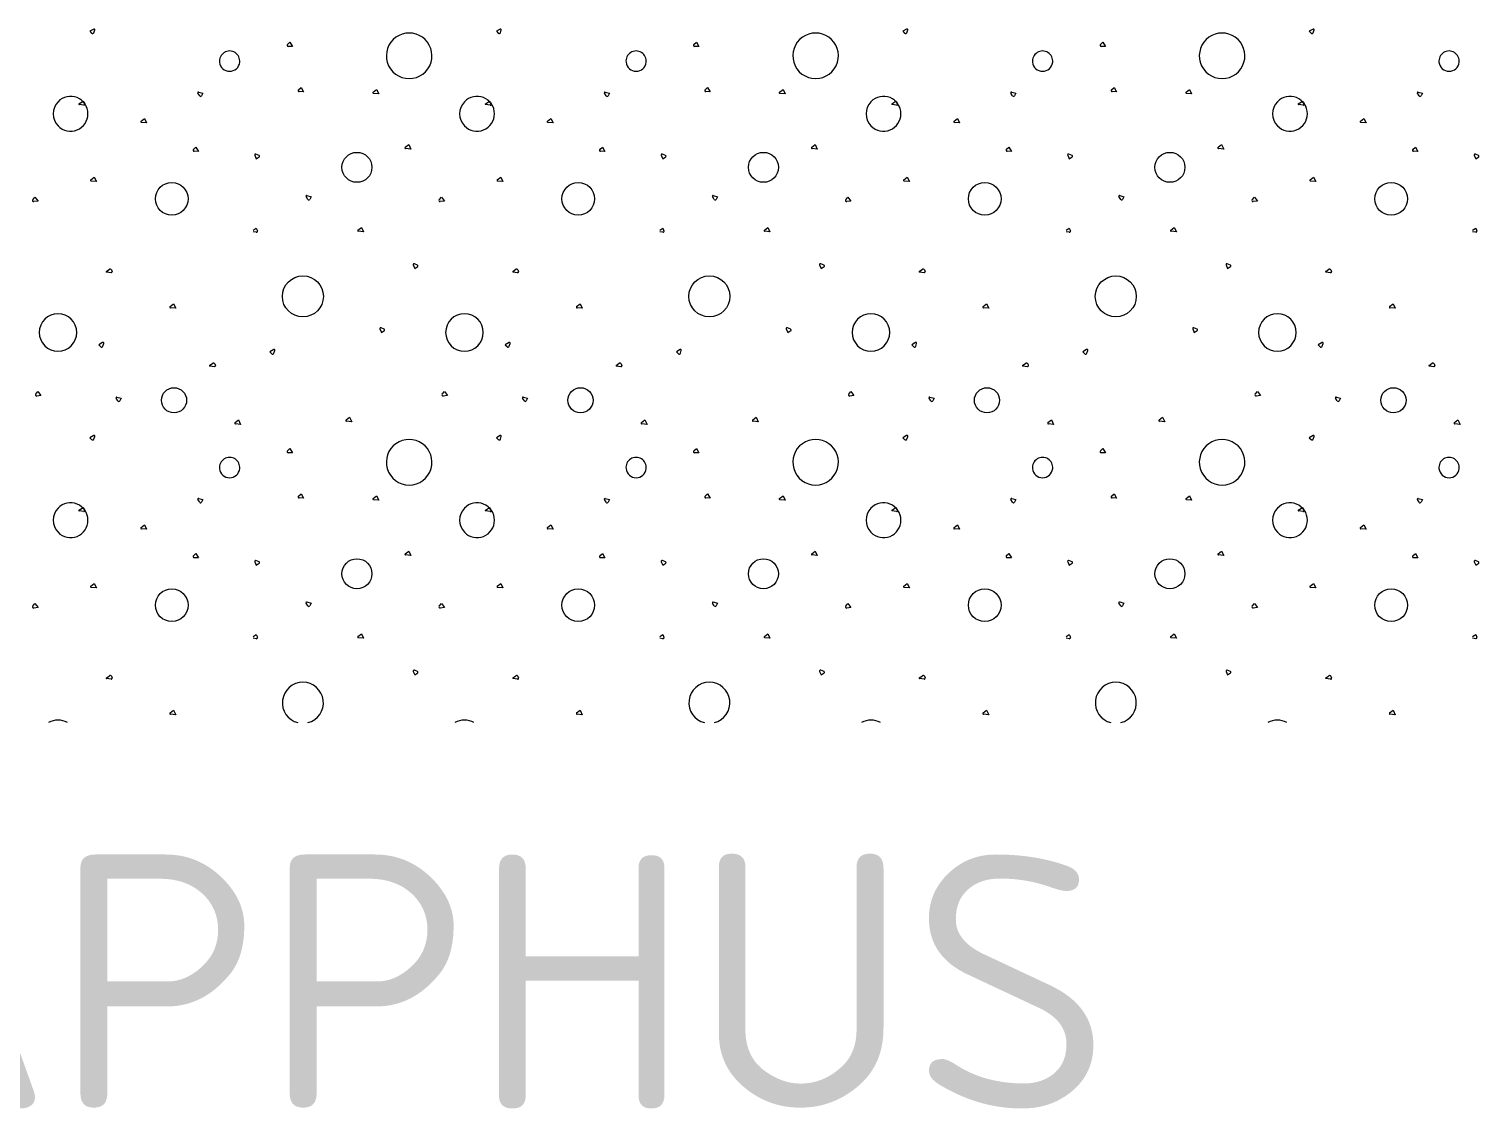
# Model space of a CAD drawing. Header units: millimetres. Extents: x 15 to 2176, y 3 to 641.
# Drawn here: x 1290.6 to 1347.7, y 3.3 to 45.8 of the extents above; entities that cross this region are included whole.
import ezdxf
from ezdxf.xclip import XClip

# ---------------------------------------------------------------- set-up
doc = ezdxf.new("R2010")
doc.units = ezdxf.units.MM
doc.header["$MEASUREMENT"] = 0
doc.header["$XCLIPFRAME"] = 0
doc.layers.add('A--------P-', color=7, linetype='Continuous')
doc.layers.add('A-L-10--EF-', color=4, linetype='Continuous', lineweight=0)
doc.styles.add('ISO', font='')
doc.styles.get('ISO').set_extended_font_data('ISOCPEUR')

# ---------------------------------------------------------------- blocks, each defined once
blk = doc.blocks.new('*X8')
at = {"layer": 'A-L-10--EF-'}
for p, q in [((1293.154, 45.779), (1293.005, 45.693)), ((1293.005, 45.693), (1293.073, 45.618)), ((1293.162, 45.638), (1293.196, 45.746)), ((1309.154, 45.779), (1309.005, 45.693)), ((1309.005, 45.693), (1309.073, 45.618)), ((1309.162, 45.638), (1309.196, 45.746)), ((1325.154, 45.779), (1325.005, 45.693)), ((1325.005, 45.693), (1325.073, 45.618)), ((1325.162, 45.638), (1325.196, 45.746)), ((1341.154, 45.779), (1341.005, 45.693)), ((1341.005, 45.693), (1341.073, 45.618)), ((1341.162, 45.638), (1341.196, 45.746)), ((1300.779, 45.175), (1300.88, 45.264)), ((1300.975, 45.095), (1300.806, 45.099)), ((1300.88, 45.264), (1300.975, 45.095)), ((1316.779, 45.175), (1316.88, 45.264)), ((1316.975, 45.095), (1316.806, 45.099)), ((1316.88, 45.264), (1316.975, 45.095)), ((1332.779, 45.175), (1332.88, 45.264)), ((1332.975, 45.095), (1332.806, 45.099)), ((1332.88, 45.264), (1332.975, 45.095)), ((1301.219, 43.394), (1301.32, 43.483)), ((1301.32, 43.483), (1301.415, 43.314)), ((1304.152, 43.3), (1304.287, 43.405)), ((1304.287, 43.405), (1304.372, 43.231)), ((1317.219, 43.394), (1317.32, 43.483)), ((1317.32, 43.483), (1317.415, 43.314)), ((1320.152, 43.3), (1320.287, 43.405)), ((1320.287, 43.405), (1320.372, 43.231)), ((1333.219, 43.394), (1333.32, 43.483)), ((1333.32, 43.483), (1333.415, 43.314)), ((1336.152, 43.3), (1336.287, 43.405)), ((1336.287, 43.405), (1336.372, 43.231)), ((1292.572, 42.834), (1292.694, 42.92)), ((1292.761, 42.787), (1292.577, 42.812)), ((1292.773, 42.897), (1292.799, 42.837)), ((1297.326, 43.149), (1297.257, 43.258)), ((1297.289, 43.302), (1297.454, 43.258)), ((1297.454, 43.258), (1297.401, 43.153)), ((1301.415, 43.314), (1301.246, 43.319)), ((1304.372, 43.231), (1304.167, 43.249)), ((1308.572, 42.834), (1308.694, 42.92)), ((1308.761, 42.787), (1308.577, 42.812)), ((1308.773, 42.897), (1308.799, 42.837)), ((1313.326, 43.149), (1313.257, 43.258)), ((1313.289, 43.302), (1313.454, 43.258)), ((1313.454, 43.258), (1313.401, 43.153)), ((1317.415, 43.314), (1317.246, 43.319)), ((1320.372, 43.231), (1320.167, 43.249)), ((1324.572, 42.834), (1324.694, 42.92)), ((1324.761, 42.787), (1324.577, 42.812)), ((1324.773, 42.897), (1324.799, 42.837)), ((1329.326, 43.149), (1329.257, 43.258)), ((1329.289, 43.302), (1329.454, 43.258)), ((1329.454, 43.258), (1329.401, 43.153)), ((1333.415, 43.314), (1333.246, 43.319)), ((1336.372, 43.231), (1336.167, 43.249)), ((1340.572, 42.834), (1340.694, 42.92)), ((1340.761, 42.787), (1340.577, 42.812)), ((1340.773, 42.897), (1340.799, 42.837)), ((1345.326, 43.149), (1345.257, 43.258)), ((1345.289, 43.302), (1345.454, 43.258)), ((1345.454, 43.258), (1345.401, 43.153)), ((1295.018, 42.155), (1295.153, 42.261)), ((1295.153, 42.261), (1295.238, 42.086)), ((1311.018, 42.155), (1311.153, 42.261)), ((1311.153, 42.261), (1311.238, 42.086)), ((1327.018, 42.155), (1327.153, 42.261)), ((1327.153, 42.261), (1327.238, 42.086)), ((1343.018, 42.155), (1343.153, 42.261)), ((1343.153, 42.261), (1343.238, 42.086)), ((1295.238, 42.086), (1295.033, 42.104)), ((1311.238, 42.086), (1311.033, 42.104)), ((1327.238, 42.086), (1327.033, 42.104)), ((1343.238, 42.086), (1343.033, 42.104)), ((1297.078, 41.045), (1297.18, 41.134)), ((1297.18, 41.134), (1297.275, 40.965)), ((1305.417, 41.127), (1305.553, 41.232)), ((1305.553, 41.232), (1305.638, 41.058)), ((1313.078, 41.045), (1313.18, 41.134)), ((1313.18, 41.134), (1313.275, 40.965)), ((1321.417, 41.127), (1321.553, 41.232)), ((1321.553, 41.232), (1321.638, 41.058)), ((1329.078, 41.045), (1329.18, 41.134)), ((1329.18, 41.134), (1329.275, 40.965)), ((1337.417, 41.127), (1337.553, 41.232)), ((1337.553, 41.232), (1337.638, 41.058)), ((1345.078, 41.045), (1345.18, 41.134)), ((1345.18, 41.134), (1345.275, 40.965)), ((1297.275, 40.965), (1297.106, 40.969)), ((1299.494, 40.811), (1299.555, 40.671)), ((1299.667, 40.804), (1299.541, 40.859)), ((1299.555, 40.671), (1299.672, 40.754)), ((1305.638, 41.058), (1305.433, 41.075)), ((1313.275, 40.965), (1313.106, 40.969)), ((1315.494, 40.811), (1315.555, 40.671)), ((1315.667, 40.804), (1315.541, 40.859)), ((1315.555, 40.671), (1315.672, 40.754)), ((1321.638, 41.058), (1321.433, 41.075)), ((1329.275, 40.965), (1329.106, 40.969)), ((1331.494, 40.811), (1331.555, 40.671)), ((1331.667, 40.804), (1331.541, 40.859)), ((1331.555, 40.671), (1331.672, 40.754)), ((1337.638, 41.058), (1337.433, 41.075)), ((1345.275, 40.965), (1345.106, 40.969)), ((1347.494, 40.811), (1347.555, 40.671)), ((1347.667, 40.804), (1347.541, 40.859)), ((1347.555, 40.671), (1347.672, 40.754)), ((1293.039, 39.847), (1293.175, 39.953)), ((1293.26, 39.778), (1293.055, 39.796)), ((1293.175, 39.953), (1293.26, 39.778)), ((1309.039, 39.847), (1309.175, 39.953)), ((1309.26, 39.778), (1309.055, 39.796)), ((1309.175, 39.953), (1309.26, 39.778)), ((1325.039, 39.847), (1325.175, 39.953)), ((1325.26, 39.778), (1325.055, 39.796)), ((1325.175, 39.953), (1325.26, 39.778)), ((1341.039, 39.847), (1341.175, 39.953)), ((1341.26, 39.778), (1341.055, 39.796)), ((1341.175, 39.953), (1341.26, 39.778)), ((1290.755, 39.058), (1290.842, 39.162)), ((1290.962, 39.009), (1290.794, 38.988)), ((1290.842, 39.162), (1290.962, 39.009)), ((1301.581, 39.072), (1301.511, 39.182)), ((1301.543, 39.225), (1301.709, 39.181)), ((1301.709, 39.181), (1301.656, 39.076)), ((1306.755, 39.058), (1306.842, 39.162)), ((1306.962, 39.009), (1306.794, 38.988)), ((1306.842, 39.162), (1306.962, 39.009)), ((1317.581, 39.072), (1317.511, 39.182)), ((1317.543, 39.225), (1317.709, 39.181)), ((1317.709, 39.181), (1317.656, 39.076)), ((1322.755, 39.058), (1322.842, 39.162)), ((1322.962, 39.009), (1322.794, 38.988)), ((1322.842, 39.162), (1322.962, 39.009)), ((1333.581, 39.072), (1333.511, 39.182)), ((1333.543, 39.225), (1333.709, 39.181)), ((1333.709, 39.181), (1333.656, 39.076)), ((1338.755, 39.058), (1338.842, 39.162)), ((1338.962, 39.009), (1338.794, 38.988)), ((1338.842, 39.162), (1338.962, 39.009)), ((1299.434, 37.862), (1299.555, 37.947)), ((1299.555, 37.779), (1299.434, 37.795)), ((1299.555, 37.947), (1299.601, 37.839)), ((1303.554, 37.869), (1303.689, 37.974)), ((1303.774, 37.8), (1303.569, 37.818)), ((1303.689, 37.974), (1303.774, 37.8)), ((1315.434, 37.862), (1315.555, 37.947)), ((1315.555, 37.779), (1315.434, 37.795)), ((1315.555, 37.947), (1315.601, 37.839)), ((1319.554, 37.869), (1319.689, 37.974)), ((1319.774, 37.8), (1319.569, 37.818)), ((1319.689, 37.974), (1319.774, 37.8)), ((1331.434, 37.862), (1331.555, 37.947)), ((1331.555, 37.779), (1331.434, 37.795)), ((1331.555, 37.947), (1331.601, 37.839)), ((1335.554, 37.869), (1335.689, 37.974)), ((1335.774, 37.8), (1335.569, 37.818)), ((1335.689, 37.974), (1335.774, 37.8)), ((1347.434, 37.862), (1347.555, 37.947)), ((1347.555, 37.779), (1347.434, 37.795)), ((1347.555, 37.947), (1347.601, 37.839)), ((1305.901, 36.484), (1305.776, 36.539)), ((1321.901, 36.484), (1321.776, 36.539)), ((1337.901, 36.484), (1337.776, 36.539)), ((1293.651, 36.236), (1293.773, 36.322)), ((1293.84, 36.189), (1293.656, 36.214)), ((1293.852, 36.299), (1293.878, 36.239)), ((1305.729, 36.492), (1305.79, 36.351)), ((1305.79, 36.351), (1305.907, 36.435)), ((1309.651, 36.236), (1309.773, 36.322)), ((1309.84, 36.189), (1309.656, 36.214)), ((1309.852, 36.299), (1309.878, 36.239)), ((1321.729, 36.492), (1321.79, 36.351)), ((1321.79, 36.351), (1321.907, 36.435)), ((1325.651, 36.236), (1325.773, 36.322)), ((1325.84, 36.189), (1325.656, 36.214)), ((1325.852, 36.299), (1325.878, 36.239)), ((1337.729, 36.492), (1337.79, 36.351)), ((1337.79, 36.351), (1337.907, 36.435)), ((1341.651, 36.236), (1341.773, 36.322)), ((1341.84, 36.189), (1341.656, 36.214)), ((1341.852, 36.299), (1341.878, 36.239)), ((1296.164, 34.857), (1296.3, 34.962)), ((1296.3, 34.962), (1296.385, 34.788)), ((1312.164, 34.857), (1312.3, 34.962)), ((1312.3, 34.962), (1312.385, 34.788)), ((1328.164, 34.857), (1328.3, 34.962)), ((1328.3, 34.962), (1328.385, 34.788)), ((1344.164, 34.857), (1344.3, 34.962)), ((1344.3, 34.962), (1344.385, 34.788)), ((1296.385, 34.788), (1296.18, 34.805)), ((1312.385, 34.788), (1312.18, 34.805)), ((1328.385, 34.788), (1328.18, 34.805)), ((1344.385, 34.788), (1344.18, 34.805)), ((1304.417, 33.974), (1304.478, 33.834)), ((1304.589, 33.967), (1304.464, 34.022)), ((1304.478, 33.834), (1304.594, 33.917)), ((1320.417, 33.974), (1320.478, 33.834)), ((1320.589, 33.967), (1320.464, 34.022)), ((1320.478, 33.834), (1320.594, 33.917)), ((1336.417, 33.974), (1336.478, 33.834)), ((1336.589, 33.967), (1336.464, 34.022)), ((1336.478, 33.834), (1336.594, 33.917)), ((1293.504, 33.438), (1293.356, 33.352)), ((1293.356, 33.352), (1293.423, 33.277)), ((1293.513, 33.297), (1293.546, 33.404)), ((1300.24, 33.163), (1300.091, 33.077)), ((1300.248, 33.022), (1300.282, 33.129)), ((1309.504, 33.438), (1309.356, 33.352)), ((1309.356, 33.352), (1309.423, 33.277)), ((1309.513, 33.297), (1309.546, 33.404)), ((1316.24, 33.163), (1316.091, 33.077)), ((1316.248, 33.022), (1316.282, 33.129)), ((1325.504, 33.438), (1325.356, 33.352)), ((1325.356, 33.352), (1325.423, 33.277)), ((1325.513, 33.297), (1325.546, 33.404)), ((1332.24, 33.163), (1332.091, 33.077)), ((1332.248, 33.022), (1332.282, 33.129)), ((1341.504, 33.438), (1341.356, 33.352)), ((1341.356, 33.352), (1341.423, 33.277)), ((1341.513, 33.297), (1341.546, 33.404)), ((1297.718, 32.536), (1297.84, 32.621)), ((1297.919, 32.599), (1297.944, 32.539)), ((1300.091, 33.077), (1300.159, 33.002)), ((1313.718, 32.536), (1313.84, 32.621)), ((1313.919, 32.599), (1313.944, 32.539)), ((1316.091, 33.077), (1316.159, 33.002)), ((1329.718, 32.536), (1329.84, 32.621)), ((1329.919, 32.599), (1329.944, 32.539)), ((1332.091, 33.077), (1332.159, 33.002)), ((1345.718, 32.536), (1345.84, 32.621)), ((1345.919, 32.599), (1345.944, 32.539)), ((1297.906, 32.489), (1297.723, 32.514)), ((1313.906, 32.489), (1313.723, 32.514)), ((1329.906, 32.489), (1329.723, 32.514)), ((1345.906, 32.489), (1345.723, 32.514)), ((1290.873, 31.402), (1290.959, 31.506)), ((1290.959, 31.506), (1291.079, 31.353)), ((1306.873, 31.402), (1306.959, 31.506)), ((1306.959, 31.506), (1307.079, 31.353)), ((1322.873, 31.402), (1322.959, 31.506)), ((1322.959, 31.506), (1323.079, 31.353)), ((1338.873, 31.402), (1338.959, 31.506)), ((1338.959, 31.506), (1339.079, 31.353)), ((1291.079, 31.353), (1290.912, 31.332)), ((1294.106, 31.141), (1294.036, 31.251)), ((1294.068, 31.294), (1294.234, 31.25)), ((1294.234, 31.25), (1294.181, 31.145)), ((1307.079, 31.353), (1306.912, 31.332)), ((1310.106, 31.141), (1310.036, 31.251)), ((1310.068, 31.294), (1310.234, 31.25)), ((1310.234, 31.25), (1310.181, 31.145)), ((1323.079, 31.353), (1322.912, 31.332)), ((1326.106, 31.141), (1326.036, 31.251)), ((1326.068, 31.294), (1326.234, 31.25)), ((1326.234, 31.25), (1326.181, 31.145)), ((1339.079, 31.353), (1338.912, 31.332)), ((1342.106, 31.141), (1342.036, 31.251)), ((1342.068, 31.294), (1342.234, 31.25)), ((1342.234, 31.25), (1342.181, 31.145)), ((1298.718, 30.286), (1298.853, 30.391)), ((1298.853, 30.391), (1298.938, 30.216)), ((1303.093, 30.39), (1303.228, 30.495)), ((1303.313, 30.321), (1303.108, 30.338)), ((1303.228, 30.495), (1303.313, 30.321)), ((1314.718, 30.286), (1314.853, 30.391)), ((1314.853, 30.391), (1314.938, 30.216)), ((1319.093, 30.39), (1319.228, 30.495)), ((1319.313, 30.321), (1319.108, 30.338)), ((1319.228, 30.495), (1319.313, 30.321)), ((1330.718, 30.286), (1330.853, 30.391)), ((1330.853, 30.391), (1330.938, 30.216)), ((1335.093, 30.39), (1335.228, 30.495)), ((1335.313, 30.321), (1335.108, 30.338)), ((1335.228, 30.495), (1335.313, 30.321)), ((1346.718, 30.286), (1346.853, 30.391)), ((1346.853, 30.391), (1346.938, 30.216)), ((1293.154, 29.779), (1293.005, 29.693)), ((1293.005, 29.693), (1293.073, 29.618)), ((1293.162, 29.638), (1293.196, 29.746)), ((1298.938, 30.216), (1298.733, 30.234)), ((1309.154, 29.779), (1309.005, 29.693)), ((1309.005, 29.693), (1309.073, 29.618)), ((1309.162, 29.638), (1309.196, 29.746)), ((1314.938, 30.216), (1314.733, 30.234)), ((1325.154, 29.779), (1325.005, 29.693)), ((1325.005, 29.693), (1325.073, 29.618)), ((1325.162, 29.638), (1325.196, 29.746)), ((1330.938, 30.216), (1330.733, 30.234)), ((1341.154, 29.779), (1341.005, 29.693)), ((1341.005, 29.693), (1341.073, 29.618)), ((1341.162, 29.638), (1341.196, 29.746)), ((1346.938, 30.216), (1346.733, 30.234)), ((1300.779, 29.175), (1300.88, 29.264)), ((1300.88, 29.264), (1300.975, 29.095)), ((1316.779, 29.175), (1316.88, 29.264)), ((1316.88, 29.264), (1316.975, 29.095)), ((1332.779, 29.175), (1332.88, 29.264)), ((1332.88, 29.264), (1332.975, 29.095)), ((1300.975, 29.095), (1300.806, 29.099)), ((1316.975, 29.095), (1316.806, 29.099)), ((1332.975, 29.095), (1332.806, 29.099)), ((1301.219, 27.394), (1301.32, 27.483)), ((1301.32, 27.483), (1301.415, 27.314)), ((1304.152, 27.3), (1304.287, 27.405)), ((1304.287, 27.405), (1304.372, 27.231)), ((1317.219, 27.394), (1317.32, 27.483)), ((1317.32, 27.483), (1317.415, 27.314)), ((1320.152, 27.3), (1320.287, 27.405)), ((1320.287, 27.405), (1320.372, 27.231)), ((1333.219, 27.394), (1333.32, 27.483)), ((1333.32, 27.483), (1333.415, 27.314)), ((1336.152, 27.3), (1336.287, 27.405)), ((1336.287, 27.405), (1336.372, 27.231)), ((1292.572, 26.834), (1292.694, 26.92)), ((1292.773, 26.897), (1292.799, 26.837)), ((1297.326, 27.149), (1297.257, 27.258)), ((1297.289, 27.302), (1297.454, 27.258)), ((1297.454, 27.258), (1297.401, 27.153)), ((1301.415, 27.314), (1301.246, 27.319)), ((1304.372, 27.231), (1304.167, 27.249)), ((1308.572, 26.834), (1308.694, 26.92)), ((1308.773, 26.897), (1308.799, 26.837)), ((1313.326, 27.149), (1313.257, 27.258)), ((1313.289, 27.302), (1313.454, 27.258)), ((1313.454, 27.258), (1313.401, 27.153)), ((1317.415, 27.314), (1317.246, 27.319)), ((1320.372, 27.231), (1320.167, 27.249)), ((1324.572, 26.834), (1324.694, 26.92)), ((1324.773, 26.897), (1324.799, 26.837)), ((1329.326, 27.149), (1329.257, 27.258)), ((1329.289, 27.302), (1329.454, 27.258)), ((1329.454, 27.258), (1329.401, 27.153)), ((1333.415, 27.314), (1333.246, 27.319)), ((1336.372, 27.231), (1336.167, 27.249)), ((1340.572, 26.834), (1340.694, 26.92)), ((1340.773, 26.897), (1340.799, 26.837)), ((1345.326, 27.149), (1345.257, 27.258)), ((1345.289, 27.302), (1345.454, 27.258)), ((1345.454, 27.258), (1345.401, 27.153)), ((1292.761, 26.787), (1292.577, 26.812)), ((1295.018, 26.155), (1295.153, 26.261)), ((1295.153, 26.261), (1295.238, 26.086)), ((1308.761, 26.787), (1308.577, 26.812)), ((1311.018, 26.155), (1311.153, 26.261)), ((1311.153, 26.261), (1311.238, 26.086)), ((1324.761, 26.787), (1324.577, 26.812)), ((1327.018, 26.155), (1327.153, 26.261)), ((1327.153, 26.261), (1327.238, 26.086)), ((1340.761, 26.787), (1340.577, 26.812)), ((1343.018, 26.155), (1343.153, 26.261)), ((1343.153, 26.261), (1343.238, 26.086)), ((1295.238, 26.086), (1295.033, 26.104)), ((1311.238, 26.086), (1311.033, 26.104)), ((1327.238, 26.086), (1327.033, 26.104)), ((1343.238, 26.086), (1343.033, 26.104)), ((1297.078, 25.045), (1297.18, 25.134)), ((1297.18, 25.134), (1297.275, 24.965)), ((1305.417, 25.127), (1305.553, 25.232)), ((1305.553, 25.232), (1305.638, 25.058)), ((1313.078, 25.045), (1313.18, 25.134)), ((1313.18, 25.134), (1313.275, 24.965)), ((1321.417, 25.127), (1321.553, 25.232)), ((1321.553, 25.232), (1321.638, 25.058)), ((1329.078, 25.045), (1329.18, 25.134)), ((1329.18, 25.134), (1329.275, 24.965)), ((1337.417, 25.127), (1337.553, 25.232)), ((1337.553, 25.232), (1337.638, 25.058)), ((1345.078, 25.045), (1345.18, 25.134)), ((1345.18, 25.134), (1345.275, 24.965)), ((1297.275, 24.965), (1297.106, 24.969)), ((1299.494, 24.811), (1299.555, 24.671)), ((1299.667, 24.804), (1299.541, 24.859)), ((1299.555, 24.671), (1299.672, 24.754)), ((1305.638, 25.058), (1305.433, 25.075)), ((1313.275, 24.965), (1313.106, 24.969)), ((1315.494, 24.811), (1315.555, 24.671)), ((1315.667, 24.804), (1315.541, 24.859)), ((1315.555, 24.671), (1315.672, 24.754)), ((1321.638, 25.058), (1321.433, 25.075)), ((1329.275, 24.965), (1329.106, 24.969)), ((1331.494, 24.811), (1331.555, 24.671)), ((1331.667, 24.804), (1331.541, 24.859)), ((1331.555, 24.671), (1331.672, 24.754)), ((1337.638, 25.058), (1337.433, 25.075)), ((1345.275, 24.965), (1345.106, 24.969)), ((1347.494, 24.811), (1347.555, 24.671)), ((1347.667, 24.804), (1347.541, 24.859)), ((1347.555, 24.671), (1347.672, 24.754)), ((1293.039, 23.847), (1293.175, 23.953)), ((1293.26, 23.778), (1293.055, 23.796)), ((1293.175, 23.953), (1293.26, 23.778)), ((1309.039, 23.847), (1309.175, 23.953)), ((1309.26, 23.778), (1309.055, 23.796)), ((1309.175, 23.953), (1309.26, 23.778)), ((1325.039, 23.847), (1325.175, 23.953)), ((1325.26, 23.778), (1325.055, 23.796)), ((1325.175, 23.953), (1325.26, 23.778)), ((1341.039, 23.847), (1341.175, 23.953)), ((1341.26, 23.778), (1341.055, 23.796)), ((1341.175, 23.953), (1341.26, 23.778)), ((1290.755, 23.058), (1290.842, 23.162)), ((1290.962, 23.009), (1290.794, 22.988)), ((1290.842, 23.162), (1290.962, 23.009)), ((1301.581, 23.072), (1301.511, 23.182)), ((1301.543, 23.225), (1301.709, 23.181)), ((1301.709, 23.181), (1301.656, 23.076)), ((1306.755, 23.058), (1306.842, 23.162)), ((1306.962, 23.009), (1306.794, 22.988)), ((1306.842, 23.162), (1306.962, 23.009)), ((1317.581, 23.072), (1317.511, 23.182)), ((1317.543, 23.225), (1317.709, 23.181)), ((1317.709, 23.181), (1317.656, 23.076)), ((1322.755, 23.058), (1322.842, 23.162)), ((1322.962, 23.009), (1322.794, 22.988)), ((1322.842, 23.162), (1322.962, 23.009)), ((1333.581, 23.072), (1333.511, 23.182)), ((1333.543, 23.225), (1333.709, 23.181)), ((1333.709, 23.181), (1333.656, 23.076)), ((1338.755, 23.058), (1338.842, 23.162)), ((1338.962, 23.009), (1338.794, 22.988)), ((1338.842, 23.162), (1338.962, 23.009)), ((1299.434, 21.862), (1299.555, 21.947)), ((1299.555, 21.779), (1299.434, 21.795)), ((1299.555, 21.947), (1299.601, 21.839)), ((1303.554, 21.869), (1303.689, 21.974)), ((1303.774, 21.8), (1303.569, 21.818)), ((1303.689, 21.974), (1303.774, 21.8)), ((1315.434, 21.862), (1315.555, 21.947)), ((1315.555, 21.779), (1315.434, 21.795)), ((1315.555, 21.947), (1315.601, 21.839)), ((1319.554, 21.869), (1319.689, 21.974)), ((1319.774, 21.8), (1319.569, 21.818)), ((1319.689, 21.974), (1319.774, 21.8)), ((1331.434, 21.862), (1331.555, 21.947)), ((1331.555, 21.779), (1331.434, 21.795)), ((1331.555, 21.947), (1331.601, 21.839)), ((1335.554, 21.869), (1335.689, 21.974)), ((1335.774, 21.8), (1335.569, 21.818)), ((1335.689, 21.974), (1335.774, 21.8)), ((1347.434, 21.862), (1347.555, 21.947)), ((1347.555, 21.779), (1347.434, 21.795)), ((1347.555, 21.947), (1347.601, 21.839)), ((1293.651, 20.236), (1293.773, 20.322)), ((1293.84, 20.189), (1293.656, 20.214)), ((1293.852, 20.299), (1293.878, 20.239)), ((1305.729, 20.492), (1305.79, 20.351)), ((1305.901, 20.484), (1305.776, 20.539)), ((1305.79, 20.351), (1305.907, 20.435)), ((1309.651, 20.236), (1309.773, 20.322)), ((1309.84, 20.189), (1309.656, 20.214)), ((1309.852, 20.299), (1309.878, 20.239)), ((1321.729, 20.492), (1321.79, 20.351)), ((1321.901, 20.484), (1321.776, 20.539)), ((1321.79, 20.351), (1321.907, 20.435)), ((1325.651, 20.236), (1325.773, 20.322)), ((1325.84, 20.189), (1325.656, 20.214)), ((1325.852, 20.299), (1325.878, 20.239)), ((1337.729, 20.492), (1337.79, 20.351)), ((1337.901, 20.484), (1337.776, 20.539)), ((1337.79, 20.351), (1337.907, 20.435)), ((1341.651, 20.236), (1341.773, 20.322)), ((1341.84, 20.189), (1341.656, 20.214)), ((1341.852, 20.299), (1341.878, 20.239)), ((1296.164, 18.857), (1296.3, 18.962)), ((1296.3, 18.962), (1296.385, 18.788)), ((1312.164, 18.857), (1312.3, 18.962)), ((1312.3, 18.962), (1312.385, 18.788)), ((1328.164, 18.857), (1328.3, 18.962)), ((1328.3, 18.962), (1328.385, 18.788)), ((1344.164, 18.857), (1344.3, 18.962)), ((1344.3, 18.962), (1344.385, 18.788)), ((1296.385, 18.788), (1296.18, 18.805)), ((1312.385, 18.788), (1312.18, 18.805)), ((1328.385, 18.788), (1328.18, 18.805)), ((1344.385, 18.788), (1344.18, 18.805))]:
    blk.add_line(p, q, dxfattribs=at)
for centre, radius in [((1303.517, 40.337), 0.59), ((1319.517, 40.337), 0.59), ((1335.517, 40.337), 0.59), ((1296.227, 39.098), 0.643), ((1312.227, 39.098), 0.643), ((1328.227, 39.098), 0.643), ((1344.227, 39.098), 0.643), ((1301.388, 35.257), 0.807), ((1317.388, 35.257), 0.807), ((1333.388, 35.257), 0.807), ((1296.316, 31.166), 0.496), ((1312.316, 31.166), 0.496), ((1328.316, 31.166), 0.496), ((1344.316, 31.166), 0.496), ((1303.517, 24.337), 0.59), ((1319.517, 24.337), 0.59), ((1335.517, 24.337), 0.59), ((1296.227, 23.098), 0.643), ((1312.227, 23.098), 0.643), ((1328.227, 23.098), 0.643), ((1344.227, 23.098), 0.643)]:
    blk.add_circle(centre, radius, dxfattribs=at)
for centre, radius, start, end in [((1293.168, 45.754), 0.0288, 342.8254, 120), ((1309.168, 45.754), 0.0288, 342.8254, 120), ((1325.168, 45.754), 0.0288, 342.8254, 120), ((1341.168, 45.754), 0.0288, 342.8254, 120), ((1293.112, 45.654), 0.0528, 221.9213, 342.8254), ((1300.807, 45.143), 0.0432, 131.2386, 268.4132), ((1305.571, 44.727), 0.897, 343.6089, 196.3911), ((1309.112, 45.654), 0.0528, 221.9213, 342.8254), ((1316.807, 45.143), 0.0432, 131.2386, 268.4132), ((1321.571, 44.727), 0.897, 343.6089, 196.3911), ((1325.112, 45.654), 0.0528, 221.9213, 342.8254), ((1332.807, 45.143), 0.0432, 131.2386, 268.4132), ((1337.571, 44.727), 0.897, 343.6089, 196.3911), ((1341.112, 45.654), 0.0528, 221.9213, 342.8254), ((1298.505, 44.518), 0.4, 353.7067, 186.2933), ((1314.505, 44.518), 0.4, 353.7067, 186.2933), ((1330.505, 44.518), 0.4, 353.7067, 186.2933), ((1346.505, 44.518), 0.4, 353.7067, 186.2933), ((1298.505, 44.518), 0.4, 186.2933, 353.7067), ((1305.571, 44.727), 0.897, 196.3911, 343.6089), ((1314.505, 44.518), 0.4, 186.2933, 353.7067), ((1321.571, 44.727), 0.897, 196.3911, 343.6089), ((1330.505, 44.518), 0.4, 186.2933, 353.7067), ((1337.571, 44.727), 0.897, 196.3911, 343.6089), ((1346.505, 44.518), 0.4, 186.2933, 353.7067), ((1301.247, 43.362), 0.0432, 131.2386, 268.4132), ((1317.247, 43.362), 0.0432, 131.2386, 268.4132), ((1333.247, 43.362), 0.0432, 131.2386, 268.4132), ((1292.243, 42.445), 0.686, 136.1287, 223.8713), ((1292.243, 42.445), 0.686, 223.8713, 136.1287), ((1292.579, 42.824), 0.012, 125.1139, 262.2885), ((1292.724, 42.876), 0.0528, 23.1926, 125.1139), ((1292.766, 42.823), 0.036, 262.2885, 23.1926), ((1297.281, 43.274), 0.0288, 75.2067, 212.3813), ((1297.363, 43.172), 0.0432, 212.3813, 333.2854), ((1304.169, 43.277), 0.0288, 127.9022, 265.0768), ((1308.243, 42.445), 0.686, 136.1287, 223.8713), ((1308.243, 42.445), 0.686, 223.8713, 136.1287), ((1308.579, 42.824), 0.012, 125.1139, 262.2885), ((1308.724, 42.876), 0.0528, 23.1926, 125.1139), ((1308.766, 42.823), 0.036, 262.2885, 23.1926), ((1313.281, 43.274), 0.0288, 75.2067, 212.3813), ((1313.363, 43.172), 0.0432, 212.3813, 333.2854), ((1320.169, 43.277), 0.0288, 127.9022, 265.0768), ((1324.243, 42.445), 0.686, 136.1287, 223.8713), ((1324.243, 42.445), 0.686, 223.8713, 136.1287), ((1324.579, 42.824), 0.012, 125.1139, 262.2885), ((1324.724, 42.876), 0.0528, 23.1926, 125.1139), ((1324.766, 42.823), 0.036, 262.2885, 23.1926), ((1329.281, 43.274), 0.0288, 75.2067, 212.3813), ((1329.363, 43.172), 0.0432, 212.3813, 333.2854), ((1336.169, 43.277), 0.0288, 127.9022, 265.0768), ((1340.243, 42.445), 0.686, 136.1287, 223.8713), ((1340.243, 42.445), 0.686, 223.8713, 136.1287), ((1340.579, 42.824), 0.012, 125.1139, 262.2885), ((1340.724, 42.876), 0.0528, 23.1926, 125.1139), ((1340.766, 42.823), 0.036, 262.2885, 23.1926), ((1345.281, 43.274), 0.0288, 75.2067, 212.3813), ((1345.363, 43.172), 0.0432, 212.3813, 333.2854), ((1295.036, 42.133), 0.0288, 127.9022, 265.0768), ((1311.036, 42.133), 0.0288, 127.9022, 265.0768), ((1327.036, 42.133), 0.0288, 127.9022, 265.0768), ((1343.036, 42.133), 0.0288, 127.9022, 265.0768), ((1305.435, 41.104), 0.0288, 127.9022, 265.0768), ((1321.435, 41.104), 0.0288, 127.9022, 265.0768), ((1337.435, 41.104), 0.0288, 127.9022, 265.0768), ((1297.107, 41.013), 0.0432, 131.2386, 268.4132), ((1299.527, 40.826), 0.036, 66.4475, 203.6221), ((1299.655, 40.778), 0.0288, 305.5434, 66.4475), ((1313.107, 41.013), 0.0432, 131.2386, 268.4132), ((1315.527, 40.826), 0.036, 66.4475, 203.6221), ((1315.655, 40.778), 0.0288, 305.5434, 66.4475), ((1329.107, 41.013), 0.0432, 131.2386, 268.4132), ((1331.527, 40.826), 0.036, 66.4475, 203.6221), ((1331.655, 40.778), 0.0288, 305.5434, 66.4475), ((1345.107, 41.013), 0.0432, 131.2386, 268.4132), ((1347.527, 40.826), 0.036, 66.4475, 203.6221), ((1347.655, 40.778), 0.0288, 305.5434, 66.4475), ((1293.057, 39.825), 0.0288, 127.9022, 265.0768), ((1309.057, 39.825), 0.0288, 127.9022, 265.0768), ((1325.057, 39.825), 0.0288, 127.9022, 265.0768), ((1341.057, 39.825), 0.0288, 127.9022, 265.0768), ((1290.788, 39.03), 0.0432, 140.1139, 277.2885), ((1301.536, 39.197), 0.0288, 75.2067, 212.3813), ((1301.617, 39.095), 0.0432, 212.3813, 333.2854), ((1306.788, 39.03), 0.0432, 140.1139, 277.2885), ((1317.536, 39.197), 0.0288, 75.2067, 212.3813), ((1317.617, 39.095), 0.0432, 212.3813, 333.2854), ((1322.788, 39.03), 0.0432, 140.1139, 277.2885), ((1333.536, 39.197), 0.0288, 75.2067, 212.3813), ((1333.617, 39.095), 0.0432, 212.3813, 333.2854), ((1338.788, 39.03), 0.0432, 140.1139, 277.2885), ((1299.561, 37.822), 0.0432, 262.2885, 23.1926), ((1303.572, 37.846), 0.0288, 127.9022, 265.0768), ((1315.561, 37.822), 0.0432, 262.2885, 23.1926), ((1319.572, 37.846), 0.0288, 127.9022, 265.0768), ((1331.561, 37.822), 0.0432, 262.2885, 23.1926), ((1335.572, 37.846), 0.0288, 127.9022, 265.0768), ((1347.561, 37.822), 0.0432, 262.2885, 23.1926), ((1305.762, 36.506), 0.036, 66.4475, 203.6221), ((1321.762, 36.506), 0.036, 66.4475, 203.6221), ((1337.762, 36.506), 0.036, 66.4475, 203.6221), ((1293.658, 36.226), 0.012, 125.1139, 262.2885), ((1293.804, 36.278), 0.0528, 23.1926, 125.1139), ((1293.845, 36.225), 0.036, 262.2885, 23.1926), ((1305.89, 36.458), 0.0288, 305.5434, 66.4475), ((1309.658, 36.226), 0.012, 125.1139, 262.2885), ((1309.804, 36.278), 0.0528, 23.1926, 125.1139), ((1309.845, 36.225), 0.036, 262.2885, 23.1926), ((1321.89, 36.458), 0.0288, 305.5434, 66.4475), ((1325.658, 36.226), 0.012, 125.1139, 262.2885), ((1325.804, 36.278), 0.0528, 23.1926, 125.1139), ((1325.845, 36.225), 0.036, 262.2885, 23.1926), ((1337.89, 36.458), 0.0288, 305.5434, 66.4475), ((1341.658, 36.226), 0.012, 125.1139, 262.2885), ((1341.804, 36.278), 0.0528, 23.1926, 125.1139), ((1341.845, 36.225), 0.036, 262.2885, 23.1926), ((1296.182, 34.834), 0.0288, 127.9022, 265.0768), ((1312.182, 34.834), 0.0288, 127.9022, 265.0768), ((1328.182, 34.834), 0.0288, 127.9022, 265.0768), ((1344.182, 34.834), 0.0288, 127.9022, 265.0768), ((1291.748, 33.835), 0.74, 90, 270), ((1291.748, 33.835), 0.74, 270, 90), ((1307.748, 33.835), 0.74, 90, 270), ((1307.748, 33.835), 0.74, 270, 90), ((1323.748, 33.835), 0.74, 90, 270), ((1323.748, 33.835), 0.74, 270, 90), ((1339.748, 33.835), 0.74, 90, 270), ((1339.748, 33.835), 0.74, 270, 90), ((1304.45, 33.989), 0.036, 66.4475, 203.6221), ((1304.578, 33.941), 0.0288, 305.5434, 66.4475), ((1320.45, 33.989), 0.036, 66.4475, 203.6221), ((1320.578, 33.941), 0.0288, 305.5434, 66.4475), ((1336.45, 33.989), 0.036, 66.4475, 203.6221), ((1336.578, 33.941), 0.0288, 305.5434, 66.4475), ((1293.462, 33.312), 0.0528, 221.9213, 342.8254), ((1293.519, 33.413), 0.0288, 342.8254, 120), ((1300.254, 33.138), 0.0288, 342.8254, 120), ((1309.462, 33.312), 0.0528, 221.9213, 342.8254), ((1309.519, 33.413), 0.0288, 342.8254, 120), ((1316.254, 33.138), 0.0288, 342.8254, 120), ((1325.462, 33.312), 0.0528, 221.9213, 342.8254), ((1325.519, 33.413), 0.0288, 342.8254, 120), ((1332.254, 33.138), 0.0288, 342.8254, 120), ((1341.462, 33.312), 0.0528, 221.9213, 342.8254), ((1341.519, 33.413), 0.0288, 342.8254, 120), ((1297.725, 32.526), 0.012, 125.1139, 262.2885), ((1297.87, 32.578), 0.0528, 23.1926, 125.1139), ((1297.911, 32.525), 0.036, 262.2885, 23.1926), ((1300.198, 33.037), 0.0528, 221.9213, 342.8254), ((1313.725, 32.526), 0.012, 125.1139, 262.2885), ((1313.87, 32.578), 0.0528, 23.1926, 125.1139), ((1313.911, 32.525), 0.036, 262.2885, 23.1926), ((1316.198, 33.037), 0.0528, 221.9213, 342.8254), ((1329.725, 32.526), 0.012, 125.1139, 262.2885), ((1329.87, 32.578), 0.0528, 23.1926, 125.1139), ((1329.911, 32.525), 0.036, 262.2885, 23.1926), ((1332.198, 33.037), 0.0528, 221.9213, 342.8254), ((1345.725, 32.526), 0.012, 125.1139, 262.2885), ((1345.87, 32.578), 0.0528, 23.1926, 125.1139), ((1345.911, 32.525), 0.036, 262.2885, 23.1926), ((1290.906, 31.375), 0.0432, 140.1139, 277.2885), ((1306.906, 31.375), 0.0432, 140.1139, 277.2885), ((1322.906, 31.375), 0.0432, 140.1139, 277.2885), ((1338.906, 31.375), 0.0432, 140.1139, 277.2885), ((1294.061, 31.266), 0.0288, 75.2067, 212.3813), ((1294.142, 31.164), 0.0432, 212.3813, 333.2854), ((1310.061, 31.266), 0.0288, 75.2067, 212.3813), ((1310.142, 31.164), 0.0432, 212.3813, 333.2854), ((1326.061, 31.266), 0.0288, 75.2067, 212.3813), ((1326.142, 31.164), 0.0432, 212.3813, 333.2854), ((1342.061, 31.266), 0.0288, 75.2067, 212.3813), ((1342.142, 31.164), 0.0432, 212.3813, 333.2854), ((1298.736, 30.263), 0.0288, 127.9022, 265.0768), ((1303.11, 30.367), 0.0288, 127.9022, 265.0768), ((1314.736, 30.263), 0.0288, 127.9022, 265.0768), ((1319.11, 30.367), 0.0288, 127.9022, 265.0768), ((1330.736, 30.263), 0.0288, 127.9022, 265.0768), ((1335.11, 30.367), 0.0288, 127.9022, 265.0768), ((1346.736, 30.263), 0.0288, 127.9022, 265.0768), ((1293.168, 29.754), 0.0288, 342.8254, 120), ((1309.168, 29.754), 0.0288, 342.8254, 120), ((1325.168, 29.754), 0.0288, 342.8254, 120), ((1341.168, 29.754), 0.0288, 342.8254, 120), ((1293.112, 29.654), 0.0528, 221.9213, 342.8254), ((1300.807, 29.143), 0.0432, 131.2386, 268.4132), ((1305.571, 28.727), 0.897, 343.6089, 196.3911), ((1309.112, 29.654), 0.0528, 221.9213, 342.8254), ((1316.807, 29.143), 0.0432, 131.2386, 268.4132), ((1321.571, 28.727), 0.897, 343.6089, 196.3911), ((1325.112, 29.654), 0.0528, 221.9213, 342.8254), ((1332.807, 29.143), 0.0432, 131.2386, 268.4132), ((1337.571, 28.727), 0.897, 343.6089, 196.3911), ((1341.112, 29.654), 0.0528, 221.9213, 342.8254), ((1298.505, 28.518), 0.4, 353.7067, 186.2933), ((1314.505, 28.518), 0.4, 353.7067, 186.2933), ((1330.505, 28.518), 0.4, 353.7067, 186.2933), ((1346.505, 28.518), 0.4, 353.7067, 186.2933), ((1298.505, 28.518), 0.4, 186.2933, 353.7067), ((1305.571, 28.727), 0.897, 196.3911, 343.6089), ((1314.505, 28.518), 0.4, 186.2933, 353.7067), ((1321.571, 28.727), 0.897, 196.3911, 343.6089), ((1330.505, 28.518), 0.4, 186.2933, 353.7067), ((1337.571, 28.727), 0.897, 196.3911, 343.6089), ((1346.505, 28.518), 0.4, 186.2933, 353.7067), ((1292.243, 26.445), 0.686, 136.1287, 223.8713), ((1292.243, 26.445), 0.686, 223.8713, 136.1287), ((1292.579, 26.824), 0.012, 125.1139, 262.2885), ((1292.724, 26.876), 0.0528, 23.1926, 125.1139), ((1292.766, 26.823), 0.036, 262.2885, 23.1926), ((1297.281, 27.274), 0.0288, 75.2067, 212.3813), ((1297.363, 27.172), 0.0432, 212.3813, 333.2854), ((1301.247, 27.362), 0.0432, 131.2386, 268.4132), ((1304.169, 27.277), 0.0288, 127.9022, 265.0768), ((1308.243, 26.445), 0.686, 136.1287, 223.8713), ((1308.243, 26.445), 0.686, 223.8713, 136.1287), ((1308.579, 26.824), 0.012, 125.1139, 262.2885), ((1308.724, 26.876), 0.0528, 23.1926, 125.1139), ((1308.766, 26.823), 0.036, 262.2885, 23.1926), ((1313.281, 27.274), 0.0288, 75.2067, 212.3813), ((1313.363, 27.172), 0.0432, 212.3813, 333.2854), ((1317.247, 27.362), 0.0432, 131.2386, 268.4132), ((1320.169, 27.277), 0.0288, 127.9022, 265.0768), ((1324.243, 26.445), 0.686, 136.1287, 223.8713), ((1324.243, 26.445), 0.686, 223.8713, 136.1287), ((1324.579, 26.824), 0.012, 125.1139, 262.2885), ((1324.724, 26.876), 0.0528, 23.1926, 125.1139), ((1324.766, 26.823), 0.036, 262.2885, 23.1926), ((1329.281, 27.274), 0.0288, 75.2067, 212.3813), ((1329.363, 27.172), 0.0432, 212.3813, 333.2854), ((1333.247, 27.362), 0.0432, 131.2386, 268.4132), ((1336.169, 27.277), 0.0288, 127.9022, 265.0768), ((1340.243, 26.445), 0.686, 136.1287, 223.8713), ((1340.243, 26.445), 0.686, 223.8713, 136.1287), ((1340.579, 26.824), 0.012, 125.1139, 262.2885), ((1340.724, 26.876), 0.0528, 23.1926, 125.1139), ((1340.766, 26.823), 0.036, 262.2885, 23.1926), ((1345.281, 27.274), 0.0288, 75.2067, 212.3813), ((1345.363, 27.172), 0.0432, 212.3813, 333.2854), ((1295.036, 26.133), 0.0288, 127.9022, 265.0768), ((1311.036, 26.133), 0.0288, 127.9022, 265.0768), ((1327.036, 26.133), 0.0288, 127.9022, 265.0768), ((1343.036, 26.133), 0.0288, 127.9022, 265.0768), ((1305.435, 25.104), 0.0288, 127.9022, 265.0768), ((1321.435, 25.104), 0.0288, 127.9022, 265.0768), ((1337.435, 25.104), 0.0288, 127.9022, 265.0768), ((1297.107, 25.013), 0.0432, 131.2386, 268.4132), ((1299.527, 24.826), 0.036, 66.4475, 203.6221), ((1299.655, 24.778), 0.0288, 305.5434, 66.4475), ((1313.107, 25.013), 0.0432, 131.2386, 268.4132), ((1315.527, 24.826), 0.036, 66.4475, 203.6221), ((1315.655, 24.778), 0.0288, 305.5434, 66.4475), ((1329.107, 25.013), 0.0432, 131.2386, 268.4132), ((1331.527, 24.826), 0.036, 66.4475, 203.6221), ((1331.655, 24.778), 0.0288, 305.5434, 66.4475), ((1345.107, 25.013), 0.0432, 131.2386, 268.4132), ((1347.527, 24.826), 0.036, 66.4475, 203.6221), ((1347.655, 24.778), 0.0288, 305.5434, 66.4475), ((1293.057, 23.825), 0.0288, 127.9022, 265.0768), ((1309.057, 23.825), 0.0288, 127.9022, 265.0768), ((1325.057, 23.825), 0.0288, 127.9022, 265.0768), ((1341.057, 23.825), 0.0288, 127.9022, 265.0768), ((1290.788, 23.03), 0.0432, 140.1139, 277.2885), ((1301.536, 23.197), 0.0288, 75.2067, 212.3813), ((1301.617, 23.095), 0.0432, 212.3813, 333.2854), ((1306.788, 23.03), 0.0432, 140.1139, 277.2885), ((1317.536, 23.197), 0.0288, 75.2067, 212.3813), ((1317.617, 23.095), 0.0432, 212.3813, 333.2854), ((1322.788, 23.03), 0.0432, 140.1139, 277.2885), ((1333.536, 23.197), 0.0288, 75.2067, 212.3813), ((1333.617, 23.095), 0.0432, 212.3813, 333.2854), ((1338.788, 23.03), 0.0432, 140.1139, 277.2885), ((1299.561, 21.822), 0.0432, 262.2885, 23.1926), ((1303.572, 21.846), 0.0288, 127.9022, 265.0768), ((1315.561, 21.822), 0.0432, 262.2885, 23.1926), ((1319.572, 21.846), 0.0288, 127.9022, 265.0768), ((1331.561, 21.822), 0.0432, 262.2885, 23.1926), ((1335.572, 21.846), 0.0288, 127.9022, 265.0768), ((1347.561, 21.822), 0.0432, 262.2885, 23.1926), ((1293.658, 20.226), 0.012, 125.1139, 262.2885), ((1293.804, 20.278), 0.0528, 23.1926, 125.1139), ((1293.845, 20.225), 0.036, 262.2885, 23.1926), ((1301.388, 19.257), 0.807, 284.171, 255.829), ((1305.762, 20.506), 0.036, 66.4475, 203.6221), ((1305.89, 20.458), 0.0288, 305.5434, 66.4475), ((1309.658, 20.226), 0.012, 125.1139, 262.2885), ((1309.804, 20.278), 0.0528, 23.1926, 125.1139), ((1309.845, 20.225), 0.036, 262.2885, 23.1926), ((1317.388, 19.257), 0.807, 284.171, 255.829), ((1321.762, 20.506), 0.036, 66.4475, 203.6221), ((1321.89, 20.458), 0.0288, 305.5434, 66.4475), ((1325.658, 20.226), 0.012, 125.1139, 262.2885), ((1325.804, 20.278), 0.0528, 23.1926, 125.1139), ((1325.845, 20.225), 0.036, 262.2885, 23.1926), ((1333.388, 19.257), 0.807, 284.171, 255.829), ((1337.762, 20.506), 0.036, 66.4475, 203.6221), ((1337.89, 20.458), 0.0288, 305.5434, 66.4475), ((1341.658, 20.226), 0.012, 125.1139, 262.2885), ((1341.804, 20.278), 0.0528, 23.1926, 125.1139), ((1341.845, 20.225), 0.036, 262.2885, 23.1926), ((1296.182, 18.834), 0.0288, 127.9022, 265.0768), ((1312.182, 18.834), 0.0288, 127.9022, 265.0768), ((1328.182, 18.834), 0.0288, 127.9022, 265.0768), ((1344.182, 18.834), 0.0288, 127.9022, 265.0768), ((1291.748, 17.835), 0.74, 90, 120.2431), ((1291.748, 17.835), 0.74, 59.7569, 90), ((1307.748, 17.835), 0.74, 90, 120.2431), ((1307.748, 17.835), 0.74, 59.7569, 90), ((1323.748, 17.835), 0.74, 90, 120.2431), ((1323.748, 17.835), 0.74, 59.7569, 90), ((1339.748, 17.835), 0.74, 90, 120.2431), ((1339.748, 17.835), 0.74, 59.7569, 90)]:
    blk.add_arc(centre, radius, start, end, dxfattribs=at)
blk = doc.blocks.new('Drawing_3_3', base_point=(1339.37, 329.559))
blk.add_blockref('*X8', (0, 0))

msp = doc.modelspace()

# ---------------------------------------------------------------- block references
at = {"layer": 'A--------P-'}
ref = msp.add_blockref('Drawing_3_3', (1339.37, 329.559), dxfattribs=at)
XClip(ref).set_block_clipping_path([(1079.1881029319, 18.4741086751), (1599.5527581567, 640.6436337123)])

# ---------------------------------------------------------------- texts
at = {"layer": 'A--------P-', "insert": (1106.169, 3.264), "char_height": 10, "attachment_point": 7, "style": 'ISO'}
msp.add_mtext('\\A1;{\\fISOCPEUR|b0|i0|c0|p34;C SEKTION GENOM NYTT TRAPPHUS}', dxfattribs=at)

doc.saveas('drawing.dxf')
